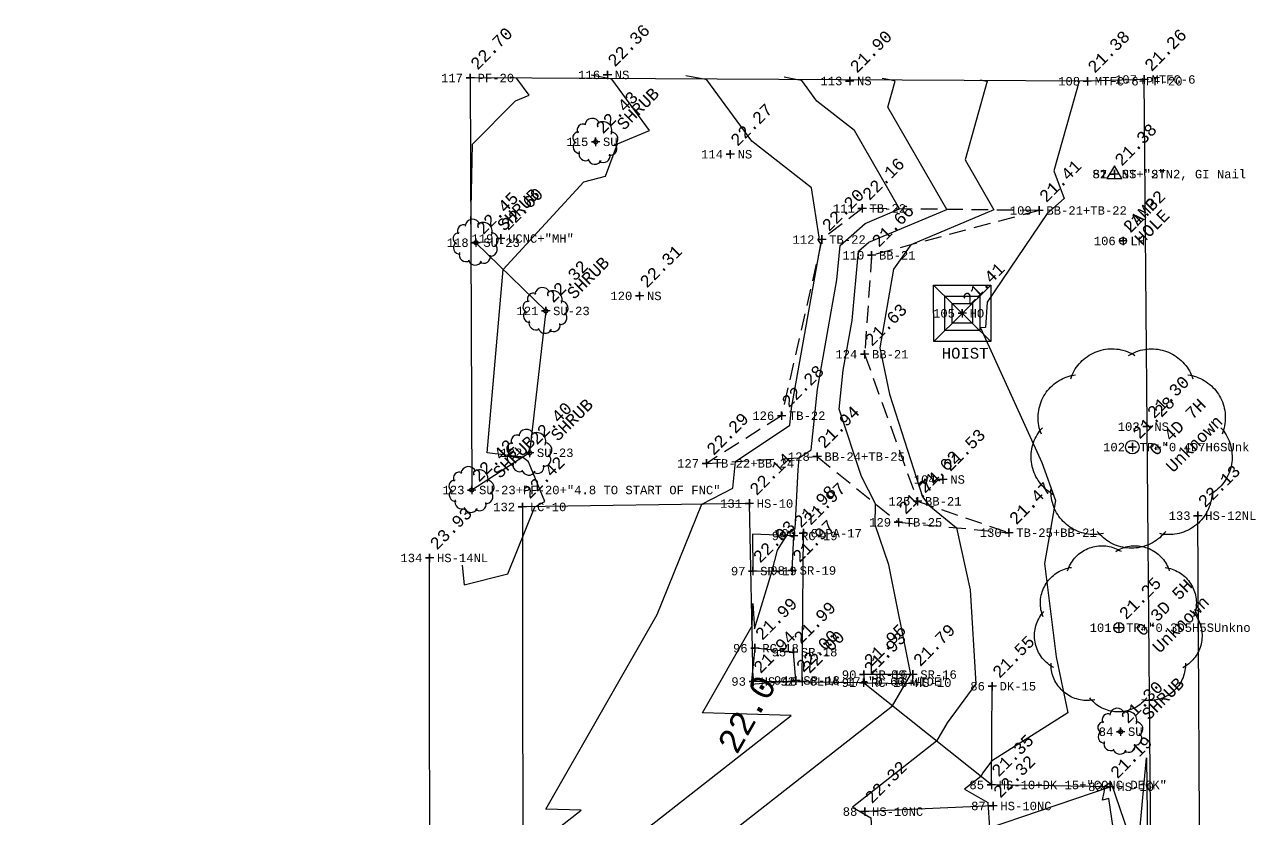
# Model space of a CAD drawing. Extents: x 473 to 674, y 500 to 672.
# Drawn here: x 473.28 to 509.36, y 526.99 to 550.49 of the extents above; entities that cross this region are included whole.
import ezdxf
from ezdxf.enums import TextEntityAlignment as Align

# ---------------------------------------------------------------- set-up
doc = ezdxf.new("R2010")
doc.units = 0
doc.linetypes.add('DASHED', pattern=[0.75, 0.5, -0.25])
for name, color, linetype in [('1', 7, 'CONTINUOUS'), ('11', 7, 'CONTINUOUS'), ('18', 7, 'CONTINUOUS'), ('2', 7, 'CONTINUOUS'), ('3', 7, 'CONTINUOUS'), ('36', 7, 'CONTINUOUS'), ('37', 7, 'CONTINUOUS'), ('38', 7, 'CONTINUOUS'), ('4', 7, 'CONTINUOUS'), ('40', 7, 'CONTINUOUS'), ('41', 7, 'CONTINUOUS'), ('42', 7, 'CONTINUOUS'), ('45', 7, 'CONTINUOUS'), ('46', 7, 'CONTINUOUS'), ('5', 7, 'CONTINUOUS'), ('54', 7, 'CONTINUOUS'), ('6', 7, 'CONTINUOUS'), ('60', 7, 'CONTINUOUS'), ('61', 7, 'CONTINUOUS')]:
    doc.layers.add(name, color=color, linetype=linetype)
doc.styles.add('MONOTXT', font='MONOTXT', dxfattribs={"height": 0.2})

# ---------------------------------------------------------------- blocks, each defined once
blk = doc.blocks.new('STN')
at = {"layer": '4', "color": 7, "linetype": 'CONTINUOUS'}
blk.add_lwpolyline([(-0.223, -0.125), (0.223, -0.125), (0, 0.249)], close=True, dxfattribs=at)
blk.add_point((0, 0.019), dxfattribs=at)
blk = doc.blocks.new('*O19')
at = {"layer": '18', "color": 3, "linetype": 'CONTINUOUS'}
blk.add_circle((0.008733, -0.014351), 0.06, dxfattribs=at)
for centre, radius, start, end in [((-0.358447, 0.33607), 0.177891, 63.138222, 208.481331), ((-0.089058, 0.455001), 0.223949, 18.5271, 174.594381), ((0.224454, 0.316643), 0.265509, 337.829442, 129.073458), ((-0.499977, 0.108022), 0.16679, 84.886172, 246.468386), ((0.455563, 0.066152), 0.212249, 297.993031, 89.448886), ((-0.462107, -0.16199), 0.192737, 128.406394, 271.990853), ((-0.282029, -0.364834), 0.20853, 162.463739, 299.943144), ((0.441369, -0.217673), 0.194678, 257.957975, 48.796522), ((-0.013806, -0.466964), 0.209392, 194.933031, 334.409214), ((0.242599, -0.433082), 0.191464, 229.476608, 15.547208)]:
    blk.add_arc(centre, radius, start, end, dxfattribs=at)
blk = doc.blocks.new('SU')
at = {"layer": '18', "color": 3, "linetype": 'CONTINUOUS'}
blk.add_blockref('*O19', (-0.009, 0.014), dxfattribs=at)
at = {"layer": '46', "color": 3, "linetype": 'CONTINUOUS', "style": 'MONOTXT'}
blk.add_text('SHRUB', height=0.35, rotation=45, dxfattribs=at).set_placement((0.714256, 0.443744), align=Align.MIDDLE_LEFT)
blk = doc.blocks.new('TREE')
at = {"layer": '11', "color": 7, "linetype": 'CONTINUOUS'}
for points in [[(-0.30376, 0.336038, -0.050663), (-0.286511, 0.375565, -0.050652), (-0.261664, 0.41082, -0.050649), (-0.230236, 0.440361, -0.050655), (-0.193512, 0.462979, -0.050667), (-0.152996, 0.477748, -0.050685), (-0.110344, 0.484064, -0.050705), (-0.067302, 0.481669, -0.050724), (-0.025632, 0.470661, -0.05074), (0.012963, 0.45149, -0.05074)], [(-0.018469, 0.451129, -0.050659), (0.020141, 0.470347, -0.050675), (0.06182, 0.481405, -0.050694), (0.104864, 0.483852, -0.050714), (0.14751, 0.477587, -0.050732), (0.188015, 0.462867, -0.050744), (0.224721, 0.440294, -0.05075), (0.256126, 0.410791, -0.050747), (0.280945, 0.375566, -0.050736), (0.298163, 0.33606, -0.050736)], [(-0.448509, 0.064566, -0.050727), (-0.460692, 0.105907, -0.050708), (-0.464304, 0.148863, -0.050688), (-0.459197, 0.191675, -0.050669), (-0.44558, 0.232592, -0.050656), (-0.42401, 0.26994, -0.05065), (-0.395369, 0.302191, -0.050651), (-0.36083, 0.328024, -0.050661), (-0.321806, 0.346384, -0.050677), (-0.279893, 0.356519, -0.050677)], [(0.273873, 0.355987, -0.050722), (0.315777, 0.345903, -0.050738), (0.354787, 0.32759, -0.050748), (0.389305, 0.301798, -0.05075), (0.41792, 0.269582, -0.050743), (0.439461, 0.23226, -0.05073), (0.453046, 0.19136, -0.050711), (0.458119, 0.148553, -0.050691), (0.454473, 0.105594, -0.050672), (0.442258, 0.064238, -0.050672)], [(-0.384987, -0.236263, -0.050746), (-0.420901, -0.212451, -0.05075), (-0.451282, -0.181894, -0.050746), (-0.474886, -0.145843, -0.050734), (-0.490746, -0.105772, -0.050717), (-0.498216, -0.063321, -0.050697), (-0.496988, -0.020226, -0.050677), (-0.487113, 0.021748, -0.050661), (-0.468995, 0.060885, -0.050651), (-0.443376, 0.095583, -0.050651)], [(0.436475, 0.095129, -0.050748), (0.462067, 0.060462, -0.050738), (0.480154, 0.021347, -0.050722), (0.489996, -0.020616, -0.050702), (0.49119, -0.063709, -0.050682), (0.483687, -0.106169, -0.050665), (0.467794, -0.146259, -0.050653), (0.444162, -0.182339, -0.050649), (0.413757, -0.212932, -0.050653), (0.377824, -0.236787, -0.050653)], [(-0.142916, -0.425687, -0.050688), (-0.185757, -0.430546, -0.050708), (-0.228691, -0.426687, -0.050727), (-0.269961, -0.414265, -0.050742), (-0.307879, -0.393789, -0.050749), (-0.340892, -0.366098, -0.050749), (-0.367651, -0.332325, -0.05074), (-0.387061, -0.29385, -0.050725), (-0.398327, -0.252248, -0.050706), (-0.400988, -0.209223, -0.050706)], [(0.393255, -0.209386, -0.050693), (0.39056, -0.252415, -0.050674), (0.379261, -0.29403, -0.050659), (0.359821, -0.332528, -0.050651), (0.333035, -0.366335, -0.05065), (0.299999, -0.394065, -0.050657), (0.262065, -0.414587, -0.050672), (0.220786, -0.427058, -0.05069), (0.177849, -0.43097, -0.050711), (0.135012, -0.426162, -0.050711)], [(0.164435, -0.415072, -0.050649), (0.134714, -0.446329, -0.050652), (0.099316, -0.470972, -0.050663), (0.05969, -0.487993, -0.05068), (0.017458, -0.496694, -0.050699), (-0.025653, -0.49672, -0.050719), (-0.067878, -0.48807, -0.050736), (-0.10749, -0.471097, -0.050747), (-0.142868, -0.446497, -0.05075), (-0.172565, -0.415276, -0.05075)]]:
    blk.add_lwpolyline(points, format="xyb", dxfattribs=at)
blk = doc.blocks.new('*O24')
at = {"layer": '41', "color": 7, "linetype": 'CONTINUOUS'}
for p, q in [((-0.846, 0.835), (0.846, -0.834)), ((-0.845, -0.835), (0.847, 0.835))]:
    blk.add_line(p, q, dxfattribs=at)
for points in [[(-0.846, 0.835), (0.847, 0.835), (0.846, -0.834), (-0.845, -0.835)], [(-0.518, 0.507), (0.521, 0.507), (0.52, -0.507), (-0.518, -0.507)], [(-0.301, 0.291), (0.302, 0.291), (0.303, -0.29), (-0.302, -0.29)]]:
    blk.add_lwpolyline(points, close=True, dxfattribs=at)
blk = doc.blocks.new('HOIST')
at = {"layer": '41', "color": 7, "linetype": 'CONTINUOUS'}
blk.add_blockref('*O24', (-0.001, 0), dxfattribs=at)
at = {"layer": '41', "color": 7, "linetype": 'CONTINUOUS', "style": 'MONOTXT'}
blk.add_text('HOIST', height=0.32, dxfattribs=at).set_placement((-0.608, -1.341))
blk = doc.blocks.new('LAMPH')
at = {"layer": '54', "color": 62, "linetype": 'CONTINUOUS'}
blk.add_circle((-0.000051, -0.000089), 0.1035, dxfattribs=at)
at = {"layer": '54', "color": 62, "linetype": 'CONTINUOUS', "style": 'MONOTXT'}
for s, p in [('LAMP', (0.095256, 0.333744)), ('HOLE', (0.426256, -0.014256))]:
    blk.add_text(s, height=0.35, rotation=45, dxfattribs=at).set_placement(p, align=Align.MIDDLE_LEFT)

msp = doc.modelspace()

# ---------------------------------------------------------------- linework, layer by layer
at = {"layer": '2', "color": 3, "linetype": 'CONTINUOUS'}
for points in [[(486.588, 548.902), (486.338, 548.902), (486.463, 548.902), (486.463, 549.027), (486.463, 548.777)], [(490.646, 548.993), (490.396, 548.993), (490.521, 548.993), (490.521, 549.118), (490.521, 548.868)], [(497.809, 548.812), (497.559, 548.812), (497.684, 548.812), (497.684, 548.937), (497.684, 548.687)], [(504.839, 548.806), (504.589, 548.806), (504.714, 548.806), (504.714, 548.931), (504.714, 548.681)], [(506.519, 548.858), (506.269, 548.858), (506.394, 548.858), (506.394, 548.983), (506.394, 548.733)], [(490.296, 547.015), (490.046, 547.015), (490.171, 547.015), (490.171, 547.14), (490.171, 546.89)], [(494.278, 546.648), (494.028, 546.648), (494.153, 546.648), (494.153, 546.773), (494.153, 546.523)], [(505.638, 546.061), (505.388, 546.061), (505.513, 546.061), (505.513, 546.186), (505.513, 545.936)], [(505.638, 546.061), (505.388, 546.061), (505.513, 546.061), (505.513, 546.186), (505.513, 545.936)], [(505.638, 546.061), (505.388, 546.061), (505.513, 546.061), (505.513, 546.186), (505.513, 545.936)], [(498.177, 545.047), (497.927, 545.047), (498.052, 545.047), (498.052, 545.172), (498.052, 544.922)], [(503.408, 544.986), (503.158, 544.986), (503.283, 544.986), (503.283, 545.111), (503.283, 544.861)], [(486.758, 544.035), (486.508, 544.035), (486.633, 544.035), (486.633, 544.16), (486.633, 543.91)], [(496.984, 544.128), (496.734, 544.128), (496.859, 544.128), (496.859, 544.253), (496.859, 544.003)], [(505.892, 544.086), (505.642, 544.086), (505.767, 544.086), (505.767, 544.211), (505.767, 543.961)], [(498.457, 543.661), (498.207, 543.661), (498.332, 543.661), (498.332, 543.786), (498.332, 543.536)], [(491.597, 542.462), (491.347, 542.462), (491.472, 542.462), (491.472, 542.587), (491.472, 542.337)], [(488.822, 542.018), (488.572, 542.018), (488.697, 542.018), (488.697, 542.143), (488.697, 541.893)], [(501.138, 541.948), (500.888, 541.948), (501.013, 541.948), (501.013, 542.073), (501.013, 541.823)], [(498.25, 540.737), (498, 540.737), (498.125, 540.737), (498.125, 540.862), (498.125, 540.612)], [(495.794, 538.921), (495.544, 538.921), (495.669, 538.921), (495.669, 539.046), (495.669, 538.796)], [(506.599, 538.599), (506.349, 538.599), (506.474, 538.599), (506.474, 538.724), (506.474, 538.474)], [(506.167, 537.993), (505.917, 537.993), (506.042, 537.993), (506.042, 538.118), (506.042, 537.868)], [(488.343, 537.825), (488.093, 537.825), (488.218, 537.825), (488.218, 537.95), (488.218, 537.7)], [(493.57, 537.512), (493.32, 537.512), (493.445, 537.512), (493.445, 537.637), (493.445, 537.387)], [(496.846, 537.713), (496.596, 537.713), (496.721, 537.713), (496.721, 537.838), (496.721, 537.588)], [(500.567, 537.036), (500.317, 537.036), (500.442, 537.036), (500.442, 537.161), (500.442, 536.911)], [(486.633, 536.725), (486.383, 536.725), (486.508, 536.725), (486.508, 536.85), (486.508, 536.6)], [(488.132, 536.225), (487.882, 536.225), (488.007, 536.225), (488.007, 536.35), (488.007, 536.1)], [(494.842, 536.325), (494.592, 536.325), (494.717, 536.325), (494.717, 536.45), (494.717, 536.2)], [(499.818, 536.392), (499.568, 536.392), (499.693, 536.392), (499.693, 536.517), (499.693, 536.267)], [(499.249, 535.771), (498.999, 535.771), (499.124, 535.771), (499.124, 535.896), (499.124, 535.646)], [(496.152, 535.368), (495.902, 535.368), (496.027, 535.368), (496.027, 535.493), (496.027, 535.243)], [(496.438, 535.449), (496.188, 535.449), (496.313, 535.449), (496.313, 535.574), (496.313, 535.324)], [(502.519, 535.463), (502.269, 535.463), (502.394, 535.463), (502.394, 535.588), (502.394, 535.338)], [(494.945, 534.329), (494.695, 534.329), (494.82, 534.329), (494.82, 534.454), (494.82, 534.204)], [(496.111, 534.346), (495.861, 534.346), (495.986, 534.346), (495.986, 534.471), (495.986, 534.221)], [(505.769, 532.657), (505.519, 532.657), (505.644, 532.657), (505.644, 532.782), (505.644, 532.532)], [(495.007, 532.05), (494.757, 532.05), (494.882, 532.05), (494.882, 532.175), (494.882, 531.925)], [(496.148, 531.933), (495.898, 531.933), (496.023, 531.933), (496.023, 532.058), (496.023, 531.808)], [(494.957, 531.066), (494.707, 531.066), (494.832, 531.066), (494.832, 531.191), (494.832, 530.941)], [(496.22, 531.097), (495.97, 531.097), (496.095, 531.097), (496.095, 531.222), (496.095, 530.972)], [(496.405, 531.067), (496.155, 531.067), (496.28, 531.067), (496.28, 531.192), (496.28, 530.942)], [(498.221, 531.03), (497.971, 531.03), (498.096, 531.03), (498.096, 531.155), (498.096, 530.905)], [(498.225, 531.269), (497.975, 531.269), (498.1, 531.269), (498.1, 531.394), (498.1, 531.144)], [(499.679, 531.272), (499.429, 531.272), (499.554, 531.272), (499.554, 531.397), (499.554, 531.147)], [(502.024, 530.926), (501.774, 530.926), (501.899, 530.926), (501.899, 531.051), (501.899, 530.801)], [(505.821, 529.583), (505.571, 529.583), (505.696, 529.583), (505.696, 529.708), (505.696, 529.458)], [(501.998, 528.009), (501.748, 528.009), (501.873, 528.009), (501.873, 528.134), (501.873, 527.884)], [(505.508, 527.954), (505.258, 527.954), (505.383, 527.954), (505.383, 528.079), (505.383, 527.829)]]:
    msp.add_lwpolyline(points, dxfattribs=at)
at = {"layer": '3', "color": 7, "linetype": 'CONTINUOUS'}
for points in [[(487.49, 544.158), (487.24, 544.158), (487.365, 544.158), (487.365, 544.283), (487.365, 544.033)], [(498.252, 527.221), (498.002, 527.221), (498.127, 527.221), (498.127, 527.346), (498.127, 527.096)], [(502.048, 527.387), (501.798, 527.387), (501.923, 527.387), (501.923, 527.512), (501.923, 527.262)]]:
    msp.add_lwpolyline(points, dxfattribs=at)
at = {"layer": '37', "color": 6, "linetype": 'CONTINUOUS'}
msp.add_line((496.28, 531.067), (496.313, 535.449), dxfattribs=at)
at = {"layer": '38', "color": 7, "linetype": 'CONTINUOUS'}
msp.add_line((501.923, 527.387), (498.127, 527.221), dxfattribs=at)
for points in [[(488.014, 521.619), (488.264, 521.562), (488.325, 522.164), (505.383, 527.954), (501.873, 528.009), (498.096, 531.03), (494.832, 531.066), (494.717, 536.325), (488.007, 536.225), (488.014, 521.619)], [(526.3, 527.399), (515.048, 524.547), (512.21, 523.328), (508.046, 523.316), (507.98, 535.967)], [(473.279, 524.408), (476.266, 522.87), (480.205, 522.898), (481.164, 522.182), (485.271, 522.187), (485.263, 534.718)]]:
    msp.add_lwpolyline(points, dxfattribs=at)
at = {"layer": '4', "color": 7, "linetype": 'CONTINUOUS'}
for points in [[(508.105, 535.967), (507.855, 535.967), (507.98, 535.967), (507.98, 536.092), (507.98, 535.842)], [(485.388, 534.718), (485.138, 534.718), (485.263, 534.718), (485.263, 534.843), (485.263, 534.593)]]:
    msp.add_lwpolyline(points, dxfattribs=at)
at = {"layer": '40', "color": 4, "linetype": 'CONTINUOUS'}
msp.add_line((501.873, 528.009), (501.899, 530.926), dxfattribs=at)
for points in [[(494.82, 534.329), (495.986, 534.346), (496.027, 535.368), (494.805, 535.417), (494.82, 534.329)], [(496.095, 531.097), (496.023, 531.933), (494.882, 532.05), (494.773, 530.984), (496.095, 531.097)], [(499.554, 531.272), (498.1, 531.269), (498.096, 531.03), (499.554, 531.006), (499.554, 531.272)]]:
    msp.add_lwpolyline(points, dxfattribs=at)
at = {"layer": '42', "color": 3, "linetype": 'CONTINUOUS'}
for points in [[(504.714, 548.806), (486.463, 548.902), (486.508, 536.725)], [(506.639, 520.389), (506.394, 548.858), (504.714, 548.806)]]:
    msp.add_lwpolyline(points, dxfattribs=at)
at = {"layer": '45', "color": 1, "linetype": 'DASHED'}
msp.add_line((493.445, 537.512), (496.721, 537.713), dxfattribs=at)
for points in [[(503.283, 544.986), (498.052, 545.047), (496.859, 544.128), (495.669, 538.921), (493.445, 537.512)], [(503.283, 544.986), (498.332, 543.661), (498.125, 540.737), (499.693, 536.392), (502.394, 535.463)], [(496.721, 537.713), (499.124, 535.771), (502.394, 535.463)]]:
    msp.add_lwpolyline(points, dxfattribs=at)
at = {"layer": '46', "color": 3, "linetype": 'CONTINUOUS'}
msp.add_lwpolyline([(486.633, 544.035), (488.697, 542.018), (488.218, 537.825), (486.508, 536.725)], dxfattribs=at)
at = {"layer": '46', "color": 204, "linetype": 'CONTINUOUS'}
for centre, radius in [((506.042, 537.993), 0.2), ((505.644, 532.657), 0.15)]:
    msp.add_circle(centre, radius, dxfattribs=at)
at = {"layer": '60', "color": 5, "linetype": 'CONTINUOUS'}
for points in [[(486.223, 534.5), (486.288, 533.927), (487.57, 534.246), (488.377, 536.231), (488.67, 536.382), (488.183, 537.558), (488.013, 537.693), (486.962, 537.824), (487.441, 543.246), (489.823, 545.834), (490.46, 546.003), (490.818, 546.955), (491.768, 547.347), (490.648, 548.868), (490.596, 548.88), (490.041, 548.982)], [(486.479, 544.578), (486.531, 546.947), (487.799, 548.222), (488.208, 548.391), (487.839, 548.891), (487.822, 548.895), (487.64, 548.928)], [(487.821, 525.759), (489.746, 527.267), (488.696, 527.297), (491.987, 533.049), (493.311, 536.304), (494.23, 536.779), (494.311, 537.565), (495.915, 538.639), (495.966, 539.141), (496.829, 543.998), (496.762, 544.098), (496.779, 544.202), (496.558, 545.66), (494.788, 547.037), (493.457, 548.846), (493.37, 548.866), (492.843, 548.962)], [(494.449, 526.82), (498.951, 530.346), (499.48, 531.26), (499.487, 531.272), (498.839, 534.517), (498.44, 535.693), (498.451, 536.315), (498.034, 537.129), (497.373, 539.118), (497.492, 540.269), (497.752, 541.735), (497.947, 543.783), (498.253, 544.052), (500.553, 545.018), (498.813, 548.041), (499.03, 548.811), (498.917, 548.836), (498.648, 548.886)], [(501.55, 548.848), (501.691, 548.822), (501.75, 548.809), (501.094, 546.482), (501.946, 545.002), (499.496, 543.972), (498.978, 543.248), (498.571, 540.924), (498.861, 539.561), (499.841, 536.519), (500.022, 536.279), (500.843, 535.609), (501.251, 533.776), (501.416, 530.997), (500.569, 529.844), (500.255, 529.303), (497.763, 527.351), (498.304, 527.041), (498.359, 526.306)], [(504.453, 548.809), (504.464, 548.807), (504.469, 548.806), (503.723, 546.161), (504.026, 545.344), (503.52, 544.9), (501.753, 542.281), (501.702, 541.526), (501.555, 541.522), (503.369, 537.536), (503.767, 536.415), (503.442, 534.558), (503.79, 531.8), (504.133, 530.136), (501.879, 528.716), (501.621, 528.364), (501.56, 528.259), (501.078, 527.882), (501.766, 527.488), (501.821, 526.745)], [(505.227, 527.934), (505.187, 527.957), (505.41, 528.095), (506.181, 525.817), (506.462, 528.809), (506.543, 522.105), (506, 523.21), (505.347, 527.604), (505.161, 527.562), (505.209, 527.797), (505.23, 527.902), (505.227, 527.934)]]:
    msp.add_lwpolyline(points, dxfattribs=at)
at = {"layer": '60', "color": 1, "linetype": 'CONTINUOUS'}
msp.add_lwpolyline([(491.135, 526.29), (495.954, 530.065), (493.327, 530.142), (494.796, 532.709), (494.824, 533.371), (494.867, 532.62), (495.392, 534.337), (495.544, 534.952), (495.881, 535.475), (496.067, 535.584), (496.157, 537.322), (496.194, 537.681), (496.545, 537.916), (496.729, 539.705), (497.303, 542.938), (497.4, 543.956), (498.141, 544.606), (499.159, 545.034), (497.827, 547.349), (496.712, 548.216), (496.266, 548.823), (496.143, 548.851), (495.745, 548.924)], dxfattribs=at)

# ---------------------------------------------------------------- block references
at = {"layer": '18', "color": 3, "linetype": 'CONTINUOUS'}
for p in [(490.171, 547.015), (486.633, 544.035), (488.697, 542.018), (488.218, 537.825), (486.508, 536.725), (505.696, 529.583)]:
    msp.add_blockref('SU', p, dxfattribs=at)
at = {"layer": '4', "color": 7, "linetype": 'CONTINUOUS'}
msp.add_blockref('STN', (505.513, 546.061), dxfattribs=at)
msp.add_blockref('STN', (505.513, 546.061), dxfattribs=at)
at = {"layer": '41', "color": 7, "linetype": 'CONTINUOUS'}
msp.add_blockref('HOIST', (501.013, 541.948), dxfattribs=at)
at = {"layer": '46', "color": 7, "linetype": 'CONTINUOUS'}
for p, xscale, yscale in [((506.042, 537.993), 6, 6), ((505.644, 532.657), 5, 5)]:
    msp.add_blockref('TREE', p, dxfattribs=dict(at, xscale=xscale, yscale=yscale))
at = {"layer": '54', "color": 62, "linetype": 'CONTINUOUS'}
msp.add_blockref('LAMPH', (505.767, 544.086), dxfattribs=at)

# ---------------------------------------------------------------- texts
at = {"layer": '1', "color": 3, "linetype": 'CONTINUOUS', "style": 'MONOTXT'}
for s, p in [(' 22.70  ', (486.463, 548.902)), (' 22.36  ', (490.521, 548.993)), (' 21.90  ', (497.684, 548.812)), (' 21.38  ', (504.714, 548.806)), (' 21.26  ', (506.394, 548.858)), (' 22.43  ', (490.171, 547.015)), (' 22.27  ', (494.153, 546.648)), (' 21.38  ', (505.513, 546.061)), (' 21.38  ', (505.513, 546.061)), (' 21.38  ', (505.513, 546.061)), (' 22.16  ', (498.052, 545.047)), (' 21.41  ', (503.283, 544.986)), (' 22.20  ', (496.859, 544.128)), (' 22.45  ', (486.633, 544.035)), (' 21.32  ', (505.767, 544.086)), (' 21.66  ', (498.332, 543.661)), (' 22.31  ', (491.472, 542.462)), (' 22.32  ', (488.697, 542.018)), (' 21.41  ', (501.013, 541.948)), (' 21.63  ', (498.125, 540.737)), (' 22.28  ', (495.669, 538.921)), (' 21.30  ', (506.474, 538.599)), (' 21.28  ', (506.042, 537.993)), (' 22.40  ', (488.218, 537.825)), (' 21.94  ', (496.721, 537.713)), (' 22.29  ', (493.445, 537.512)), (' 21.53  ', (500.442, 537.036)), (' 22.42  ', (486.508, 536.725)), (' 22.42  ', (488.007, 536.225)), (' 22.14  ', (494.717, 536.325)), (' 21.62  ', (499.693, 536.392)), (' 21.97  ', (496.313, 535.449)), (' 21.74  ', (499.124, 535.771)), (' 21.47  ', (502.394, 535.463)), (' 21.98  ', (496.027, 535.368)), (' 21.97  ', (495.986, 534.346)), (' 22.03  ', (494.82, 534.329)), (' 21.25  ', (505.644, 532.657)), (' 21.99  ', (494.882, 532.05)), (' 21.99  ', (496.023, 531.933)), (' 21.95  ', (498.1, 531.269)), (' 21.79  ', (499.554, 531.272)), (' 21.94  ', (494.832, 531.066)), (' 22.00  ', (496.095, 531.097)), (' 22.00  ', (496.28, 531.067)), (' 21.93  ', (498.096, 531.03)), (' 21.55  ', (501.899, 530.926)), (' 21.30  ', (505.696, 529.583)), (' 21.35  ', (501.873, 528.009)), (' 21.19  ', (505.383, 527.954))]:
    msp.add_text(s, height=0.35, rotation=45, dxfattribs=at).set_placement(p)
at = {"layer": '3', "color": 7, "linetype": 'CONTINUOUS', "style": 'MONOTXT'}
for s, p in [(' 22.60  ', (487.365, 544.158)), (' 22.32  ', (498.127, 527.221)), (' 22.32  ', (501.923, 527.387))]:
    msp.add_text(s, height=0.35, rotation=45, dxfattribs=at).set_placement(p)
at = {"layer": '36', "color": 3, "linetype": 'CONTINUOUS', "style": 'MONOTXT'}
for s, p in [(' 0.4D 7H ', (506.536, 537.498)), (' Unknown', (507.031, 537.003)), (' 0.3D 5H ', (506.138, 532.162)), (' Unknown', (506.633, 531.667))]:
    msp.add_text(s, height=0.35, rotation=45, dxfattribs=at).set_placement(p)
at = {"layer": '4', "color": 7, "linetype": 'CONTINUOUS', "style": 'MONOTXT'}
for s, p in [(' 22.13  ', (507.98, 535.967)), (' 23.93  ', (485.263, 534.718))]:
    msp.add_text(s, height=0.35, rotation=45, dxfattribs=at).set_placement(p)
at = {"layer": '5', "color": 1, "linetype": 'CONTINUOUS', "style": 'MONOTXT'}
for s, p in [(' PF-20', (486.463, 548.902)), (' NS', (490.521, 548.993)), (' NS', (497.684, 548.812)), (' MTFC-6+PF-20', (504.714, 548.806)), (' MTFC-6', (506.394, 548.858)), (' SU', (490.171, 547.015)), (' NS', (494.153, 546.648)), (' ST+"STN2, GI Nail in grass"', (505.513, 546.061)), (' ST+"2"', (505.513, 546.061)), (' NS', (505.513, 546.061)), (' TB-22', (498.052, 545.047)), (' BB-21+TB-22', (503.283, 544.986)), (' SU-23', (486.633, 544.035)), (' UCNC+"MH"', (487.365, 544.158)), (' TB-22', (496.859, 544.128)), (' LH', (505.767, 544.086)), (' BB-21', (498.332, 543.661)), (' NS', (491.472, 542.462)), (' SU-23', (488.697, 542.018)), (' HO', (501.013, 541.948)), (' BB-21', (498.125, 540.737)), (' TB-22', (495.669, 538.921)), (' NS', (506.474, 538.599)), (' TR+"0.4D7H6SUnknown"', (506.042, 537.993)), (' SU-23', (488.218, 537.825)), (' TB-22+BB-24', (493.445, 537.512)), (' BB-24+TB-25', (496.721, 537.713)), (' NS', (500.442, 537.036)), (' SU-23+PF-20+"4.8 TO START OF FNC"', (486.508, 536.725)), (' LC-10', (488.007, 536.225)), (' HS-10', (494.717, 536.325)), (' BB-21', (499.693, 536.392)), (' TB-25', (499.124, 535.771)), (' HS-12NL', (507.98, 535.967)), (' RC-19', (496.027, 535.368)), (' CLPA-17', (496.313, 535.449)), (' TB-25+BB-21', (502.394, 535.463)), (' HS-14NL', (485.263, 534.718)), (' SR-19', (494.82, 534.329)), (' SR-19', (495.986, 534.346)), (' TR+"0.3D5H5SUnknown"', (505.644, 532.657)), (' RC-18', (494.882, 532.05)), (' SR-18', (496.023, 531.933)), (' HS-10', (494.832, 531.066)), (' SR-18', (496.095, 531.097)), (' CLPA-17+"0.60 WIDE"', (496.28, 531.067)), (' SR-16', (498.1, 531.269)), (' RC-16+HS-10', (498.096, 531.03)), (' SR-16', (499.554, 531.272)), (' DK-15', (501.899, 530.926)), (' SU', (505.696, 529.583)), (' HS-10+DK-15+"CONC DECK"', (501.873, 528.009)), (' HS-10', (505.383, 527.954)), (' HS-10NC', (498.127, 527.221)), (' HS-10NC', (501.923, 527.387))]:
    msp.add_text(s, height=0.25, dxfattribs=at).set_placement(p, align=Align.MIDDLE_LEFT)
at = {"layer": '6', "color": 2, "linetype": 'CONTINUOUS', "style": 'MONOTXT'}
for s, p in [('117 ', (486.463, 548.902)), ('116 ', (490.521, 548.993)), ('113 ', (497.684, 548.812)), ('108 ', (504.714, 548.806)), ('107 ', (506.394, 548.858)), ('115 ', (490.171, 547.015)), ('114 ', (494.153, 546.648)), ('S2 ', (505.513, 546.061)), ('57 ', (505.513, 546.061)), ('81 ', (505.513, 546.061)), ('111 ', (498.052, 545.047)), ('109 ', (503.283, 544.986)), ('118 ', (486.633, 544.035)), ('119 ', (487.365, 544.158)), ('112 ', (496.859, 544.128)), ('106 ', (505.767, 544.086)), ('110 ', (498.332, 543.661)), ('120 ', (491.472, 542.462)), ('121 ', (488.697, 542.018)), ('105 ', (501.013, 541.948)), ('124 ', (498.125, 540.737)), ('126 ', (495.669, 538.921)), ('103 ', (506.474, 538.599)), ('102 ', (506.042, 537.993)), ('122 ', (488.218, 537.825)), ('127 ', (493.445, 537.512)), ('128 ', (496.721, 537.713)), ('104 ', (500.442, 537.036)), ('123 ', (486.508, 536.725)), ('132 ', (488.007, 536.225)), ('131 ', (494.717, 536.325)), ('125 ', (499.693, 536.392)), ('129 ', (499.124, 535.771)), ('133 ', (507.98, 535.967)), ('99 ', (496.027, 535.368)), ('100 ', (496.313, 535.449)), ('130 ', (502.394, 535.463)), ('134 ', (485.263, 534.718)), ('97 ', (494.82, 534.329)), ('98 ', (495.986, 534.346)), ('101 ', (505.644, 532.657)), ('96 ', (494.882, 532.05)), ('95 ', (496.023, 531.933)), ('93 ', (494.832, 531.066)), ('94 ', (496.095, 531.097)), ('92 ', (496.28, 531.067)), ('91 ', (498.096, 531.03)), ('90 ', (498.1, 531.269)), ('89 ', (499.554, 531.272)), ('86 ', (501.899, 530.926)), ('84 ', (505.696, 529.583)), ('85 ', (501.873, 528.009)), ('83 ', (505.383, 527.954)), ('88 ', (498.127, 527.221)), ('87 ', (501.923, 527.387))]:
    msp.add_text(s, height=0.25, dxfattribs=at).set_placement(p, align=Align.MIDDLE_RIGHT)
at = {"layer": '61', "color": 7, "linetype": 'CONTINUOUS', "style": 'MONOTXT'}
msp.add_text('22.0', height=0.7, rotation=60.3057, dxfattribs=at).set_placement((494.641, 530.103), align=Align.MIDDLE)

doc.saveas('drawing.dxf')
